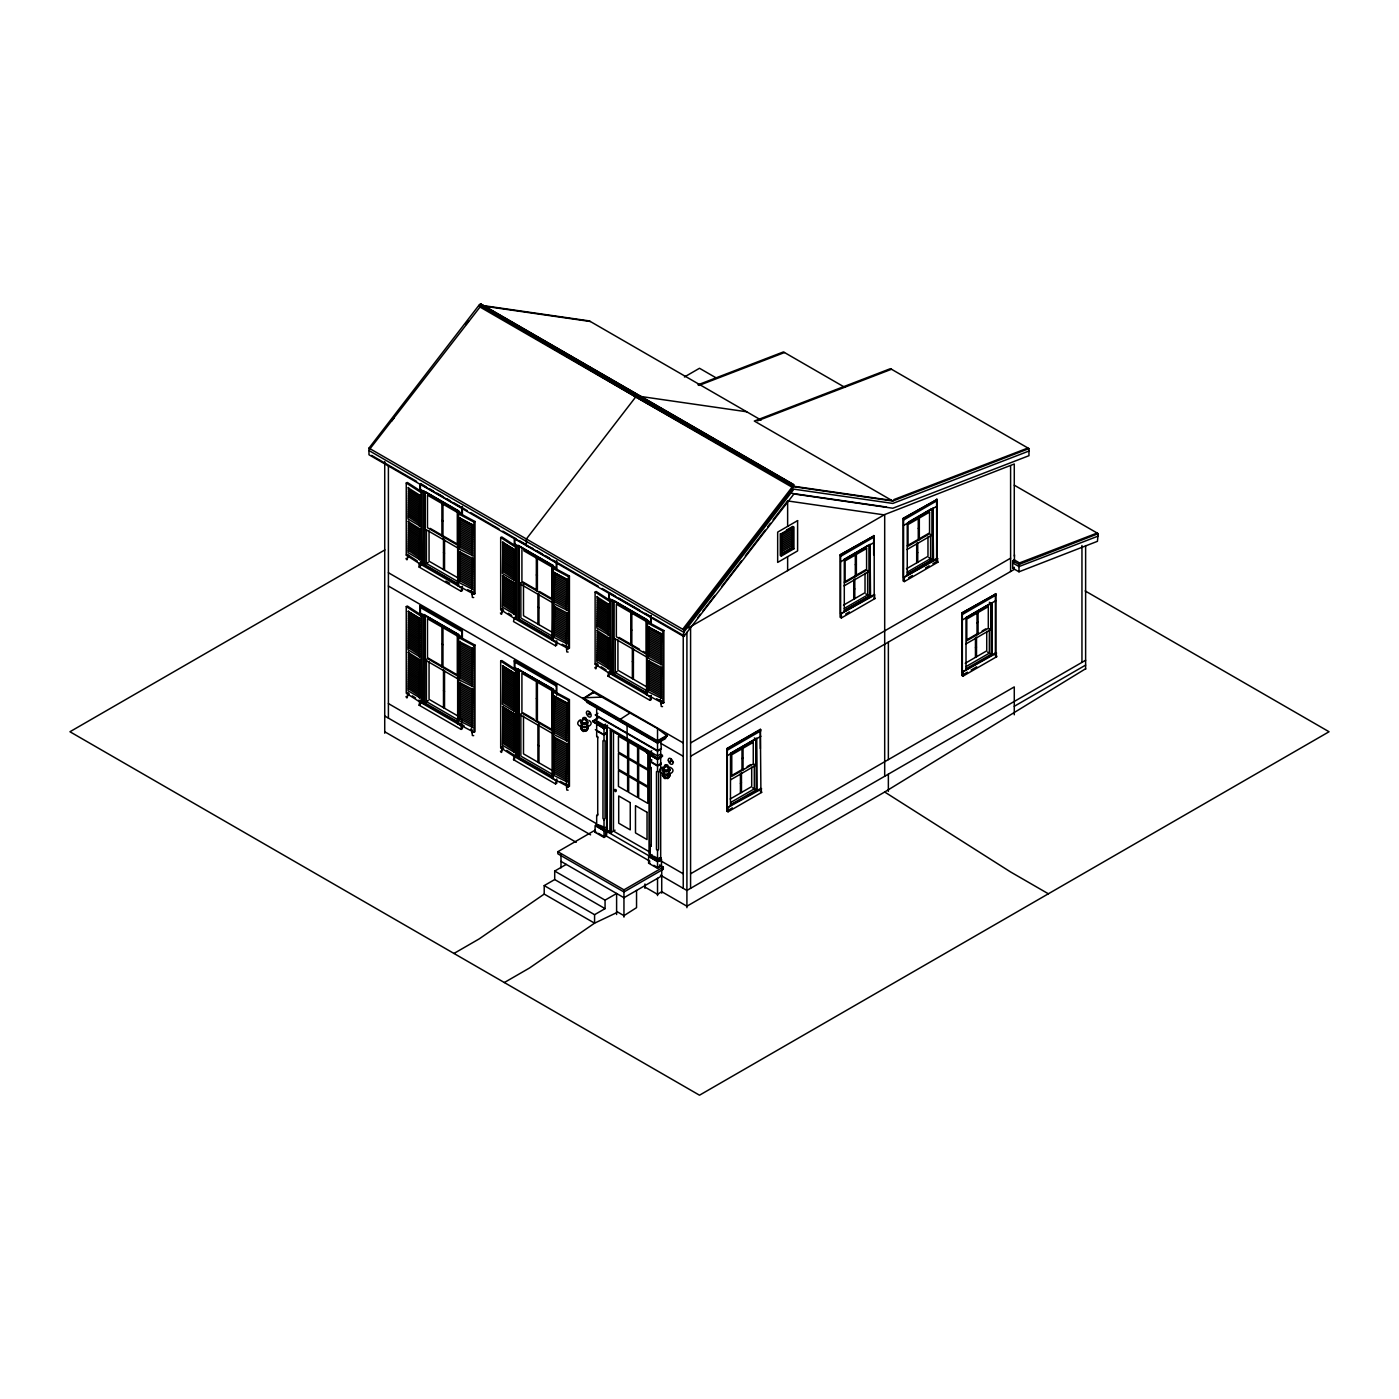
<?xml version="1.0" encoding="UTF-8"?>
<svg xmlns="http://www.w3.org/2000/svg" width="1399" height="1399" viewBox="0 0 1399 1399"><rect width="100%" height="100%" fill="white"/><g stroke="black" fill="none" stroke-linecap="round" stroke-linejoin="round"><path stroke-width="1.5" d="M605.592 726.203L605.854 727.672L604.018 728.722L593.526 721.727L604.018 727.795L607.166 725.976L606.449 726.798M660.678 860.77L660.678 756.177L661.727 755.652M660.678 739.826L661.325 748.797L657.53 751.106L596.586 715.973M1014.275 556.068L1014.275 463.978L883.976 514.849L787.637 500.929L773.087 519.833M470.589 591.147C472.705 588.909 472.302 597.216 472.145 593.876M473.684 597.53L472.372 597.39L472.145 594.785M470.589 729.264C472.705 727.025 472.302 735.332 472.145 732.009M473.684 735.647L472.372 735.507L472.145 732.919M565.021 645.656C567.137 643.435 566.735 651.724 566.578 648.402M568.116 652.056L566.805 651.899L566.578 649.311M565.021 783.772C567.137 781.551 566.735 789.84 566.578 786.518M568.116 790.173L566.805 790.033L566.578 787.427M659.454 700.182C661.57 697.944 661.167 706.25 661.01 702.928M662.549 706.582L661.237 706.425L661.01 703.837M585.971 700.707L657.53 742.292L667.34 736.031L657.53 728.582L593.036 692.085L583.103 698.678L593.036 692.942M462.369 586.268L462.369 590.588L461.128 591.305L419.088 567.05L419.088 563.552L424.072 564.846L458.697 584.834M461.845 587.265L461.058 591.27M457.665 723.598L457.665 636.982L458.662 636.353L474.995 645.079L474.995 731.712L473.981 732.342L457.665 723.598L458.662 722.968L419.875 701.144L419.088 705.166L461.128 729.439L462.369 728.704L462.369 724.42M514.307 617.554L513.52 621.558L555.56 645.831L556.802 645.114L556.802 640.794M461.845 718.911L461.058 729.386M555.49 645.796L556.277 641.774L552.605 639.658L553.13 565.458L553.095 639.378L552.098 640.008L568.414 648.734L569.428 648.104L569.428 576.021L553.095 567.294L552.098 567.907L552.098 640.008M514.307 755.67L513.52 759.674L555.56 783.947L556.802 783.23L556.802 778.946M646.53 694.516L646.53 622.433L647.527 621.803L663.86 630.547L663.86 702.63L662.846 703.26L646.53 694.516L647.527 693.887L608.74 672.062L607.953 676.084L649.993 700.357L651.235 699.64L651.235 695.32M556.277 779.908L555.49 783.912M650.71 696.3L649.923 700.322M793.705 484.596L792.061 485.54L792.061 487.202L479.385 306.678L479.385 305.017L481.029 304.073L793.705 484.596L793.705 486.257M604.018 828.523C604.176 825.165 592.389 823.661 596.673 825.637L596.673 815.634L597.723 814.131M604.018 819.884L605.067 818.363L605.067 740.823L604.018 740.526L602.969 740.823L602.969 818.363L604.018 819.884L604.018 830.499L595.694 825.637M649.206 856.538L657.53 861.347C663.388 861.242 661.272 854.929 657.53 859.493C657.565 855.961 646.041 854.527 650.185 856.538L650.185 846.535L651.235 845.013M657.53 850.784L658.579 849.263L658.579 771.723L657.53 771.426L656.481 771.723L656.481 849.263L657.53 850.784L657.53 861.399M1028.965 448.607L892.824 501.017L754.323 421.047L890.463 368.654L1028.965 448.607L1028.965 455.689L892.824 508.239L793.933 493.969L683.761 636.51L368.986 454.78L368.986 448.117L479.158 304.999L589.329 320.913L761.091 420.085M370.036 448.729L481.029 305.734L481.029 304.073M391.545 421.221L394.203 417.776M465.884 324.673L468.543 321.228M722.828 446.368L635.723 396.931L526.374 538.982L526.374 545.645L532.774 548.443M682.712 629.253L792.883 486.135L891.775 500.405M683.761 636.51L683.761 629.847L793.933 486.73L892.824 501.017M697.716 617.746L700.357 614.301M703.015 610.873L714.906 595.414M721.517 586.828L741.348 561.051M745.317 555.91L765.166 530.134M767.806 526.706L770.447 523.261M554.703 879.551L554.703 871.07L605.067 900.152L605.067 908.633L554.703 879.551L544.211 885.602L544.211 894.083L479.158 938.921L453.976 953.453M630.25 712.825L620.317 719.296L622.642 722.444M792.918 528.857L781.429 535.485M792.918 530.676L781.429 537.303M792.918 532.494L781.429 539.122M792.918 534.313L781.429 540.941M792.918 536.132L781.429 542.76M792.918 537.933L781.429 544.578M792.918 539.752L781.429 546.397M792.918 541.57L781.429 548.216M792.918 543.389L781.429 550.034M792.918 545.208L781.429 551.836M787.497 550.541L792.918 547.026M457.665 513.398L458.662 512.768L474.995 521.495L474.995 593.596L473.981 594.225L457.665 585.481L457.665 513.398L473.981 522.124L474.995 521.495M472.582 555.63L459.572 549.247L460.061 517.735M472.075 555.945L472.582 524.433M472.582 589.241L459.572 582.876L460.061 551.363M472.582 558.044L472.075 589.556M457.665 585.481L458.662 584.852M567.015 610.156L554.004 603.773L554.494 572.261M472.582 686.472L459.572 680.089L460.061 641.319M568.414 648.734L568.414 576.65L569.428 576.021M566.508 610.471L567.015 578.959M473.981 732.342L473.981 645.708L474.995 645.079M472.582 648.017L472.075 686.787M567.015 643.767L554.004 637.384L554.494 605.872M567.015 612.57L566.508 644.082M472.582 727.375L459.572 720.992L460.061 682.205M472.582 688.903L472.075 727.69M661.447 664.665L648.437 658.282L648.926 626.769M552.098 691.491L553.095 690.861L569.428 699.605L569.428 786.221L568.414 786.85L552.098 778.124L552.098 691.491L568.414 700.234L569.428 699.605M567.015 740.998L554.004 734.615L554.494 695.828M662.846 703.26L662.846 631.176L663.86 630.547M660.94 664.98L661.447 633.467M566.508 741.313L567.015 702.525M661.447 698.293L648.437 691.91L648.926 660.398M661.447 667.096L660.94 698.608M567.015 781.884L554.004 775.501L554.494 736.731M567.015 743.429L566.508 782.198M552.098 778.124L553.095 777.494L553.13 689.025L517.98 669.352L517.98 757.786L553.13 777.477L552.535 689.375M644.939 887.071L657.53 894.328L661.727 891.67L686.909 906.202L884.693 792.009L1085.624 668.739M384.882 549.912L69.95 731.747L699.5 1095.207L1329.05 731.747L1085.169 590.938M684.426 376.978L699.5 368.269L716.515 378.097M458.627 510.967L458.103 583.96L424.527 564.584L424.527 491.888L424.597 564.549L428.269 562.415M407.581 557.099L408.893 556.33M419.158 567.085L420.399 566.368L420.399 562.048M552.605 639.658L553.06 565.493L518.434 545.505L518.504 619.372M419.875 606.047L461.845 630.267L461.845 636.93L419.875 612.71L419.875 606.047L462.369 629.97L462.369 638.556M424.597 702.665L424.597 615.438L424.527 702.7L458.173 722.041L458.697 634.516L424.002 614.563L423.547 703.277M552.867 565.598L519.291 546.222L519.291 583.47L520.865 582.561M502.014 611.608L503.325 610.856M519.029 619.058L519.029 546.362L518.959 619.11L552.605 638.451M407.581 695.216L408.893 694.464M419.158 705.201L420.399 704.484M424.527 702.7L428.269 700.549M514.307 660.555L556.277 684.793L556.277 691.456L514.307 667.218L514.307 660.555L556.802 684.496L556.802 695.216M786.588 530.011L792.883 526.374L792.883 548.181L781.866 554.546M780.817 533.946L792.359 527.283L792.359 547.883L780.817 554.546M781.341 534.261L793.933 526.986L793.933 548.793L781.341 556.068L780.292 555.455L780.292 533.649L781.341 534.261L781.341 556.068M458.697 722.951L461.845 725.382M596.446 666.134L597.758 665.382M688.308 627.941L884.168 514.867M608.023 676.119L609.264 675.402M613.462 673.584L613.462 600.888L613.392 673.619L617.134 671.468M502.014 749.742L503.325 748.972M874.2 594.523L874.987 598.545L841.341 617.973L840.099 617.239L840.099 554.843L874.2 535.765L874.2 594.523L844.297 611.8L844.297 559.705M937.155 558.184L937.942 562.188L904.296 581.617L903.054 580.9L903.054 518.504L937.155 499.426L937.155 558.184L907.251 575.444L907.251 523.348M840.099 554.843L874.2 535.765M903.054 518.504L937.155 499.426M840.624 556.365L874.2 536.971M903.579 520.026L937.155 500.632M844.366 559.74L868.132 545.33M908.598 521.967L931.087 508.991M843.842 559.425L869.216 544.998L869.216 571.352L844.034 585.901M840.624 561.821L874.2 542.427M903.579 525.464L937.155 506.088M513.59 759.727L514.832 758.992M519.029 757.191L519.029 669.946L518.959 757.226L552.605 776.567M595.362 715.099L597.898 713.298M855.314 564.689L856.363 564.094M918.269 528.35L919.318 527.738M581.652 723.948L582.683 723.615M593.001 720.817L597.985 717.949L593.001 721.727L593.001 720.817L604.018 727.183L607.428 725.207L607.428 726.116L604.018 728.092L593.001 721.727M844.262 582.124L865.841 569.673M907.217 545.785L928.796 533.316M906.989 549.545L932.171 535.013L932.171 508.659L907.321 523.383M605.592 724.157L604.018 725.067L604.018 740.526M604.018 733.88L606.239 733.356L604.018 735.087L596.586 730.855M606.641 726.658L606.641 830.184L610.314 832.3L610.314 729.928L647.894 751.018M853.74 589.539L854.789 588.927M916.695 553.182L917.744 552.588M606.239 733.356L604.018 734.632L595.362 729.631M611.293 730.558L611.363 833.209L607.166 830.779M843.51 605.137L865.019 592.704L865.019 573.223M906.465 568.781L927.974 556.365L927.974 536.866M844.262 608.478L867.642 594.977L867.642 570.652M907.217 572.139L930.597 558.638L930.597 534.313M553.13 777.477L552.605 689.34M932.434 559.705L907.251 574.237L932.503 559.74L932.503 508.851M840.624 555.158L840.624 613.916L844.297 611.8M903.579 518.802L903.579 577.56L907.251 575.444M840.624 613.916L874.917 594.942M903.579 577.56L937.872 558.603M845.696 614.021L849.42 611.87M908.651 577.665L912.375 575.514M925.439 567.977L929.163 565.826M932.906 563.675L936.631 561.506L937.872 562.241M667.463 735.052L657.53 740.788L583.103 697.821L602.969 697.069M665.837 737.378L657.53 742.589L589.591 703.365M665.662 738.497L657.53 743.184L586.706 702.298L586.706 701.091M651.759 750.808L650.185 751.718L650.185 767.177L651.235 768.698M595.362 714.767L657.53 750.651L661.325 748.465M648.874 760.881L651.252 759.727M596.673 715.973L596.673 720.835L657.53 755.967L660.678 754.131L662.514 756.107L657.53 758.992L646.513 752.627L646.513 751.718L657.53 758.083L662.514 755.198M650.185 760.531L651.759 759.622M651.759 760.829L650.185 761.738L657.53 765.987L661.01 764.151L660.678 762.962L660.678 764.169M647.824 753.099L647.824 768.995L638.644 763.697L638.644 747.8L657.53 758.678L662.287 756.264L657.53 759.622L647.02 753.187L648.087 752.627M1014.537 554.896L1014.275 561.768M690.581 742.939L1010.603 558.184M661.325 763.329L657.53 765.533L648.874 760.531M1014.292 485.191L1098.215 533.649L1097.428 541.326L1018.997 571.806L1012.701 568.186L1012.701 560.807L1014.537 559.757M1012.701 568.186L1014.275 567.277L1014.275 569.393L690.581 756.282M1012.701 560.807L1018.997 564.444L1098.215 533.649M760.881 788.389L761.668 792.394L728.022 811.822L726.781 811.105L726.781 748.71L760.356 729.316L760.881 788.389L730.453 805.334L730.523 753.274L756.754 738.13L757.209 790.505M995.913 652.686L996.7 656.708L963.054 676.119L961.812 675.402L961.812 613.007L995.913 593.928L995.913 652.686L966.01 669.946L966.01 617.851M726.781 748.71L760.881 729.613M961.812 613.007L995.913 593.928M727.305 750.214L760.881 730.838M962.337 614.528L995.913 595.135M659.524 864.949L663.301 867.135L663.301 869.251L623.954 891.967L557.851 853.81L557.851 851.694L595.327 830.044M730.715 753.396L755.897 738.864L755.897 765.201L730.715 779.75M965.747 617.693L990.929 603.161L990.929 629.515L965.747 644.047M727.305 755.67L760.881 736.276M962.337 619.967L995.913 600.591M604.018 830.446C609.195 830.656 607.114 824.448 604.018 828.593L596.534 824.273M604.018 830.779L607.428 828.82L606.379 836.095L604.018 837.459L595.1 832.3L595.1 825.637L604.018 830.779L604.018 837.459M606.641 830.184L611.363 832.3M610.314 832.3L610.838 729.613L610.768 832.038M649.905 856.38L605.592 830.779L605.592 835.64L604.018 836.55L598.51 833.367M611.293 832.335L615.035 830.184M741.995 758.538L743.044 757.943M977.027 622.852L978.076 622.24M554.703 871.07L566.245 864.407M732.744 774.941L743.534 768.716M747.136 766.635L750.721 764.553M967.776 639.256L978.566 633.013M982.168 630.949L985.753 628.868M740.421 783.388L741.47 782.775M975.453 647.685L976.502 647.09M730.191 798.986L751.7 786.57L751.7 767.072M965.223 663.283L986.732 650.867L986.732 631.386M730.943 802.327L754.323 788.844L754.323 764.519M965.975 666.641L989.355 653.141L989.355 628.816M731.047 804.477L756.229 789.928L756.229 739.039M991.261 603.354L991.261 654.242L966.079 668.774M727.305 749.007L727.305 807.765L730.977 805.649M962.337 613.304L962.337 672.08L966.01 669.946M727.305 807.765L761.668 788.914M962.337 672.08L996.63 653.106M649.136 854.107L649.661 754.218M649.661 854.404L649.136 752.33L610.314 729.928M652.021 857.587L657.53 860.77L661.465 859.406L661.465 866.068L657.53 868.342L648.611 863.2L648.611 856.538L652.021 854.562M726.781 811.105L732.377 807.87M961.812 675.402L967.409 672.167M971.133 670.016L976.729 666.781M660.748 857.639L657.53 859.406L650.045 855.174M648.611 856.538L657.53 861.679L661.465 859.406M660.678 865.614L657.53 867.432L653.858 865.316M605.067 900.152L616.609 893.489L616.609 914.526M557.851 851.694L623.954 889.851L663.301 867.135M544.211 885.602L594.575 914.684L605.067 908.633M661.727 875.914L623.954 897.721L560.999 861.382M690.581 873.798L1014.275 686.909L1014.275 714.784M504.339 982.535L529.522 968.003L594.575 923.165L616.609 912.69M1085.624 660.258L686.909 890.463L660.468 875.197M1014.275 706.303L1085.624 665.102M472.145 594.33L473.474 593.596M566.578 648.856L567.907 648.122M472.145 732.464L473.474 731.712M661.01 703.382L662.339 702.63M566.578 786.972L567.907 786.238M406.252 483.022L407.354 482.445L422.183 492.028L422.183 564.112L421.082 564.689L406.252 555.106L406.252 483.022L421.082 492.588L421.082 564.689M419.91 526.024L407.983 518.959L408.525 487.482M421.082 492.588L422.183 492.028M419.91 494.826L419.35 526.304M419.91 559.652L407.983 552.588L408.525 521.11M419.91 528.455L419.35 559.932M406.252 555.106L407.354 554.529M500.685 537.531L501.786 536.971L516.616 546.537L516.616 618.638L515.514 619.197L500.685 609.632L500.685 537.531L515.514 547.114L515.514 619.197M514.342 580.55L502.416 573.485L502.958 542.008M515.514 547.114L516.616 546.537M502.416 542.287L514.342 549.352M406.252 606.589L407.354 606.029L422.183 615.612L422.183 702.228L421.082 702.805L406.252 693.222L406.252 606.589L421.082 616.172L421.082 702.805M419.91 656.883L407.983 649.818L408.525 611.066M421.082 616.172L422.183 615.612M407.983 611.346L419.91 618.41M514.342 614.161L502.416 607.114L502.958 575.619M502.416 575.916L514.342 582.963M419.91 697.769L407.983 690.704L408.525 651.951M500.685 609.632L501.786 609.055M419.91 659.296L419.35 698.049M595.117 592.057L596.219 591.48L611.048 601.063L611.048 673.146L609.947 673.723L595.117 664.14L595.117 592.057L609.947 601.64L609.947 673.723M608.775 635.059L596.848 628.011L597.39 596.516M609.947 601.64L611.048 601.063M608.775 603.861L608.215 635.356M500.685 661.115L501.786 660.538L516.616 670.121L516.616 756.754L515.514 757.331L500.685 747.748L500.685 661.115L515.514 670.698L515.514 757.331M514.342 711.392L502.416 704.344L502.958 665.592M515.514 670.698L516.616 670.121M502.416 665.872L514.342 672.936M608.775 668.687L596.848 661.622L597.39 630.145M608.775 637.489L608.215 668.967M781.429 553.654L787.515 550.524M514.342 752.295L502.416 745.23L502.958 706.478M595.117 664.14L596.219 663.581M502.416 706.757L514.342 713.822M500.685 747.748L501.786 747.171M697.944 384.83L783.44 351.918L844.769 387.313M698.993 385.425L784.489 352.531M757.436 420.854L891.513 369.249M893.839 499.6L1027.915 448.012M1028.965 451.038L892.824 503.43L793.933 489.16L683.761 632.278L368.986 450.548M1019.521 562.923L1097.166 533.036M1098.215 536.079L1018.997 566.56L1012.701 562.923M596.673 815.634L597.723 815.337L597.723 736.591L596.673 736.276L596.673 722.758M650.185 846.535L651.235 846.238L651.235 767.474L650.185 767.177M407.581 557.554C407.634 554.371 407.721 562.993 406.007 558.463M502.014 612.062C502.066 608.88 502.224 617.589 500.44 612.972M596.446 666.589C596.499 663.423 596.586 672.045 594.872 667.498M407.581 695.67C407.634 692.488 407.721 701.109 406.007 696.58M502.014 750.196C502.066 746.996 502.224 755.705 500.44 751.106M595.1 832.3L596.673 832.3M648.611 863.2L650.185 863.2M579.396 720.345L582.666 720.8A2.361 1.364 0 0 0 582.474 722.461L582.876 722.723A2.361 1.364 0 0 0 585.464 722.933A2.361 1.364 0 0 0 586.776 721.622M661.237 767.596L664.508 768.051M483.18 306.031L590.378 321.508M639.518 396.302L746.716 411.778M791.939 493.375L886.529 507.033M460.009 518.12L472.53 524.817M459.572 518.05L472.075 524.747M552.098 567.907L568.414 576.65M460.009 519.938L472.53 526.636M460.009 521.757L472.53 528.437M554.441 572.628L566.962 579.326M554.004 572.576L566.508 579.273M646.53 622.433L662.846 631.176M460.009 523.558L472.53 530.256M554.441 574.447L566.962 581.145M460.009 525.377L472.53 532.075M554.441 576.266L566.962 582.963M648.874 627.154L661.395 633.852M648.437 627.084L660.94 633.782M460.009 527.196L472.53 533.893M554.441 578.084L566.962 584.782M648.874 628.973L661.395 635.671M460.009 529.014L472.53 535.712M554.441 579.903L566.962 586.601M648.874 630.792L661.395 637.489M460.009 530.833L472.53 537.531M554.441 581.722L566.962 588.419M648.874 632.61L661.395 639.308M460.009 532.652L472.53 539.349M554.441 583.54L566.962 590.238M648.874 634.429L661.395 641.127M460.009 534.47L472.53 541.168M554.441 585.359L566.962 592.057M648.874 636.248L661.395 642.945M460.009 536.289L472.53 542.987M554.441 587.178L566.962 593.876M648.874 638.066L661.395 644.747M460.009 538.108L472.53 544.806M554.441 588.996L566.962 595.694M648.874 639.868L661.395 646.565M460.009 539.927L472.53 546.624M554.441 590.815L566.962 597.513M648.874 641.686L661.395 648.384M460.009 541.745L472.53 548.443M554.441 592.634L566.962 599.314M648.874 643.505L661.395 650.203M460.009 543.564L472.53 550.262M554.441 594.435L566.962 601.133M648.874 645.324L661.395 652.021M460.009 545.383L472.53 552.063M554.441 596.254L566.962 602.952M648.874 647.142L661.395 653.84M460.009 547.184L472.53 553.882M554.441 598.072L566.962 604.77M648.874 648.961L661.395 655.659M554.441 599.891L566.962 606.589M648.874 650.78L661.395 657.478M554.441 601.71L566.962 608.408M648.874 652.599L661.395 659.296M459.572 551.678L472.53 558.463M460.009 553.584L472.53 560.282M648.874 654.417L661.395 661.115M648.874 656.236L661.395 662.934M460.009 555.403L472.53 562.101M554.004 606.187L566.962 612.972M460.009 557.222L472.53 563.919M554.441 608.093L566.962 614.791M460.009 559.04L472.53 565.738M554.441 609.912L566.962 616.609M648.437 660.713L661.395 667.498M460.009 560.859L472.53 567.539M554.441 611.73L566.962 618.428M648.874 662.619L661.395 669.317M460.009 562.66L472.53 569.358M554.441 613.549L566.962 620.247M648.874 664.438L661.395 671.135M460.009 564.479L472.53 571.177M554.441 615.368L566.962 622.065M648.874 666.256L661.395 672.954M460.009 566.298L472.53 572.995M554.441 617.186L566.962 623.884M648.874 668.075L661.395 674.773M460.009 568.116L472.53 574.814M554.441 619.005L566.962 625.703M648.874 669.894L661.395 676.591M460.009 569.935L472.53 576.633M554.441 620.824L566.962 627.521M648.874 671.712L661.395 678.41M460.009 571.754L472.53 578.452M554.441 622.642L566.962 629.34M648.874 673.531L661.395 680.229M460.009 573.573L472.53 580.27M554.441 624.461L566.962 631.159M648.874 675.35L661.395 682.047M460.009 575.391L472.53 582.089M554.441 626.28L566.962 632.978M648.874 677.168L661.395 683.849M460.009 577.21L472.53 583.908M554.441 628.099L566.962 634.796M648.874 678.97L661.395 685.667M460.009 579.029L472.53 585.726M554.441 629.917L566.962 636.615M648.874 680.788L661.395 687.486M460.009 580.847L472.53 587.545M554.441 631.718L566.962 638.416M648.874 682.607L661.395 689.305M554.441 633.537L566.962 640.235M648.874 684.426L661.395 691.123M554.441 635.356L566.962 642.054M648.874 686.244L661.395 692.942M467.738 589.713L474.995 593.596M648.874 688.063L661.395 694.761M648.874 689.882L661.395 696.58M562.171 644.222L569.428 648.104M656.603 698.748L663.86 702.63M457.665 636.982L473.981 645.708M459.572 641.634L472.53 648.384M460.009 643.505L472.53 650.203M460.009 645.324L472.53 652.021M554.441 696.212L566.962 702.91M554.004 696.142L566.508 702.84M460.009 647.142L472.53 653.84M554.441 698.031L566.962 704.729M460.009 648.961L472.53 655.659M554.441 699.85L566.962 706.547M460.009 650.78L472.53 657.478M554.441 701.668L566.962 708.366M460.009 652.599L472.53 659.296M554.441 703.487L566.962 710.185M460.009 654.417L472.53 661.115M554.441 705.306L566.962 712.004M460.009 656.236L472.53 662.934M554.441 707.125L566.962 713.822M460.009 658.055L472.53 664.752M554.441 708.943L566.962 715.641M460.009 659.873L472.53 666.571M554.441 710.762L566.962 717.442M460.009 661.692L472.53 668.39M554.441 712.563L566.962 719.261M460.009 663.511L472.53 670.191M554.441 714.382L566.962 721.08M460.009 665.312L472.53 672.01M554.441 716.201L566.962 722.898M460.009 667.131L472.53 673.828M554.441 718.019L566.962 724.717M460.009 668.949L472.53 675.647M554.441 719.838L566.962 726.536M460.009 670.768L472.53 677.466M554.441 721.657L566.962 728.354M460.009 672.587L472.53 679.284M554.441 723.475L566.962 730.173M460.009 674.405L472.53 681.103M554.441 725.294L566.962 731.992M460.009 676.224L472.53 682.922M554.441 727.113L566.962 733.81M460.009 678.043L472.53 684.741M554.441 728.931L566.962 735.629M554.441 730.75L566.962 737.448M554.441 732.569L566.962 739.267M459.572 682.52L472.53 689.305M460.009 684.426L472.53 691.123M460.009 686.244L472.53 692.942M554.004 737.046L566.962 743.831M460.009 688.063L472.53 694.761M554.441 738.952L566.962 745.65M460.009 689.882L472.53 696.58M554.441 740.771L566.962 747.468M460.009 691.701L472.53 698.398M554.441 742.589L566.962 749.287M460.009 693.519L472.53 700.217M554.441 744.408L566.962 751.106M460.009 695.338L472.53 702.036M554.441 746.227L566.962 752.924M460.009 697.157L472.53 703.854M554.441 748.045L566.962 754.743M460.009 698.975L472.53 705.673M554.441 749.864L566.962 756.544M460.009 700.794L472.53 707.492M554.441 751.665L566.962 758.363M460.009 702.613L472.53 709.293M554.441 753.484L566.962 760.182M460.009 704.414L472.53 711.112M554.441 755.303L566.962 762M460.009 706.233L472.53 712.93M554.441 757.121L566.962 763.819M460.009 708.051L472.53 714.749M554.441 758.94L566.962 765.638M460.009 709.87L472.53 716.568M554.441 760.759L566.962 767.456M460.009 711.689L472.53 718.387M554.441 762.577L566.962 769.275M460.009 713.507L472.53 720.205M554.441 764.396L566.962 771.094M460.009 715.326L472.53 722.024M554.441 766.215L566.962 772.913M460.009 717.145L472.53 723.843M554.441 768.034L566.962 774.731M460.009 718.964L472.53 725.661M554.441 769.852L566.962 776.55M554.441 771.671L566.962 778.369M554.441 773.49L566.962 780.17M460.481 723.948L464.118 725.889M560.352 781.376L569.428 786.221M726.606 448.519L739.861 456.039M743.656 458.19L747.433 460.341M753.117 463.559L756.911 465.71M760.689 467.861L772.056 474.313M567.312 355.696L571.089 357.882M1014.275 559.897L1020.571 563.535M928.761 557.571L932.503 559.74M480.207 303.793L792.883 484.316M479.385 305.017L792.061 485.54M989.355 602.252L990.929 603.161M870.003 544.246L870.528 596.656M869.478 545.155L869.548 596.079L844.297 610.576L869.478 596.044L865.806 593.928M989.355 628.606L990.929 629.515M966.079 617.886L992.241 602.707L992.241 654.802M867.642 570.442L869.216 571.352M996.63 656.743L995.389 656.026L995.389 593.613M987.519 652.074L991.261 654.242M792.883 548.181L793.933 548.793M873.676 597.863L874.917 598.58M368.986 448.117L683.761 629.847M371.644 455.409L416.622 481.378M420.365 483.529L425.978 486.782M429.738 488.951L433.48 491.101M437.222 493.27L442.853 496.523M446.596 498.674L450.338 500.842M454.08 503.01L467.196 510.583M470.956 512.751L499.058 528.962M502.801 531.13L515.916 538.702M519.659 540.871L525.29 544.106M536.534 550.611L542.147 553.847M545.89 556.015L549.65 558.184M553.392 560.334L598.352 586.303M602.112 588.472L615.228 596.044M618.97 598.195L639.588 610.104M645.201 613.339L648.944 615.508M652.703 617.676L684.548 636.055M461.845 507.907L419.875 483.669L419.875 489.125L461.845 513.346L461.845 506.683M556.277 562.415L514.307 538.195L514.307 543.651L556.277 567.872L556.277 561.209M650.71 616.942L608.74 592.704L608.74 598.16L650.71 622.398L650.71 615.735M425.821 492.028L458.697 510.932M614.686 601.063L647.562 619.967L646.968 693.012L613.392 673.619M458.435 511.09L424.859 491.696L424.859 528.962L458.435 548.338M647.3 620.124L613.724 600.731L613.724 637.996L647.3 657.373M523.716 550.734L551.818 566.962L551.818 599.524L521.914 582.264L521.914 549.702M441.909 520.48L442.958 521.075M536.342 574.989L537.391 575.601M630.774 629.515L631.823 630.127M430.158 528.385L458.138 544.543M522.736 581.827L535.782 589.364M539.524 591.515L552.57 599.052M619.023 637.419L639.553 649.276M643.278 651.427L647.003 653.578M519.291 583.47L552.867 602.864M1048.376 893.786L1010.603 871.979L884.693 792.009M443.483 552.588L444.532 553.182M537.916 607.096L538.965 607.708M632.348 661.622L633.397 662.217M754.323 737.955L755.897 738.864M458.959 578.469L429.056 561.209L429.056 530.816M553.392 632.995L523.488 615.735L523.488 583.173M647.824 687.521L617.921 670.243L617.921 639.868M458.138 581.792L426.433 563.482L426.433 530.361M552.57 636.318L520.865 618.008L520.865 582.823M647.003 690.826L615.298 672.517L615.298 639.413M553.13 639.36L518.434 619.407L518.504 545.453M419.158 563.447L461.128 587.685M513.59 617.973L555.56 642.193M608.023 672.482L649.993 696.719M445.949 581.11L449.604 583.226M754.323 764.309L755.897 765.201M388.397 572.716L683.237 742.939M667.34 735.839L657.53 741.645L388.397 586.041M760.356 791.712L761.598 792.429M752.487 787.777L756.229 789.928M660.555 743.184L683.237 756.282M419.875 607.253L461.845 631.491M514.307 661.779L556.277 686M458.435 634.656L424.859 615.28L424.859 659.803L458.435 679.197M552.867 689.182L519.291 669.806L519.291 714.329L552.867 733.706M662.514 756.107L660.678 755.04L660.678 749.287M673.444 762.455L670.418 760.444L670.296 761.79M660.94 757.663L657.53 759.325L650.185 755.075M596.673 721.727L602.182 724.909M650.185 752.627L653.858 754.743M596.673 724.192L604.018 728.424M667.253 770.149L669.054 771.199M441.909 644.047L442.958 644.659M536.342 698.573L537.391 699.185M428.304 658.16L456.284 674.301M522.736 712.668L533.928 719.138M537.653 721.289L550.716 728.827M443.483 690.704L444.532 691.298M537.916 745.212L538.965 745.824M458.959 716.603L429.056 699.325L429.056 661.605M553.392 771.111L523.488 753.851L523.488 716.113M458.138 719.908L426.433 701.598L426.433 659.191M552.57 774.434L520.865 756.125L520.865 713.717M419.158 701.564L461.128 725.801M513.59 756.09L555.56 780.31M649.346 851.799L613.462 831.093L613.462 731.485M607.428 828.82L604.018 829.869L600.346 827.753M388.397 703.575L596.254 823.574M661.692 861.364L683.237 873.798M605.592 835.64L649.905 861.224M661.727 868.342L663.301 869.251M384.725 715.991L590.588 834.853M384.725 731.747L576.248 842.32M616.767 911.501L623.954 915.663L636.545 907.654L636.545 890.463M544.211 894.083L594.575 923.165L594.575 914.684M710.447 438.342L714.189 440.51M719.803 443.78L723.563 445.949M736.678 453.556L740.421 455.724M515.811 326.509L635.723 396.931M596.848 596.813L608.705 604.246M597.321 598.72L608.705 606.064M597.321 600.538L608.705 607.883M597.321 602.357L608.705 609.702M502.888 542.375L514.272 549.72M597.321 604.176L608.705 611.52M502.888 544.194L514.272 551.538M597.321 605.994L608.705 613.339M502.888 546.012L514.272 553.357M597.321 607.796L608.705 615.14M502.888 547.831L514.272 555.176M597.321 609.614L608.705 616.959M407.983 487.761L419.84 495.211M502.888 549.65L514.272 556.994M597.321 611.433L608.705 618.778M408.456 489.685L419.84 497.03M502.888 551.468L514.272 558.813M408.456 491.486L419.84 498.831M597.321 613.252L608.705 620.596M502.888 553.287L514.272 560.632M597.321 615.07L608.705 622.415M408.456 493.305L419.84 500.65M502.888 555.106L514.272 562.45M597.321 616.889L608.705 624.234M408.456 495.124L419.84 502.468M502.888 556.924L514.272 564.269M597.321 618.708L608.705 626.053M408.456 496.942L419.84 504.287M502.888 558.743L514.272 566.088M408.456 498.761L419.84 506.106M597.321 620.526L608.705 627.871M502.888 560.562L514.272 567.907M408.456 500.58L419.84 507.924M597.321 622.345L608.705 629.69M502.888 562.363L514.272 569.708M597.321 624.164L608.705 631.509M408.456 502.398L419.84 509.743M502.888 564.182L514.272 571.526M597.321 625.983L608.705 633.327M408.456 504.217L419.84 511.562M502.888 566L514.272 573.345M408.456 506.036L419.84 513.381M502.888 567.819L514.272 575.164M408.456 507.854L419.84 515.199M502.888 569.638L514.272 576.983M596.848 630.424L608.705 637.892M408.456 509.673L419.84 517.018M502.888 571.457L514.272 578.801M597.321 632.365L608.705 639.71M408.456 511.492L419.84 518.837M597.321 634.184L608.705 641.529M408.456 513.311L419.84 520.655M597.321 636.003L608.705 643.348M408.456 515.112L419.84 522.457M502.888 576.038L514.272 583.366M597.321 637.822L608.705 645.166M502.888 577.839L514.272 585.184M408.456 516.931L419.84 524.275M597.321 639.64L608.705 646.985M502.888 579.658L514.272 587.003M597.321 641.459L608.705 648.804M502.888 581.477L514.272 588.822M597.321 643.278L608.705 650.622M407.983 521.39L419.84 528.857M502.888 583.296L514.272 590.64M597.321 645.096L608.705 652.441M408.456 523.331L419.84 530.676M502.888 585.114L514.272 592.459M408.456 525.15L419.84 532.494M597.321 646.898L608.705 654.242M502.888 586.933L514.272 594.278M408.456 526.968L419.84 534.313M597.321 648.716L608.705 656.061M502.888 588.752L514.272 596.096M597.321 650.535L608.705 657.88M408.456 528.787L419.84 536.132M502.888 590.57L514.272 597.915M597.321 652.354L608.705 659.698M408.456 530.588L419.84 537.933M502.888 592.389L514.272 599.734M408.456 532.407L419.84 539.752M597.321 654.172L608.705 661.517M502.888 594.208L514.272 601.553M408.456 534.226L419.84 541.57M597.321 655.991L608.705 663.336M502.888 596.026L514.272 603.371M597.321 657.81L608.705 665.155M408.456 536.044L419.84 543.389M502.888 597.845L514.272 605.19M597.321 659.629L608.705 666.973M408.456 537.863L419.84 545.208M502.888 599.664L514.272 607.009M408.456 539.682L419.84 547.026M502.888 601.465L514.272 608.81M408.456 541.5L419.84 548.845M502.888 603.284L514.272 610.629M601.168 666.763L606.117 669.964M408.456 543.319L419.84 550.664M502.888 605.102L514.272 612.447M408.456 545.138L419.84 552.483M408.456 546.957L419.84 554.301M408.456 548.775L419.84 556.12M508.379 613.304L511.684 615.438M408.456 550.594L419.84 557.939M408.998 555.595L417.252 560.929M502.888 665.959L514.272 673.304M502.888 667.778L514.272 675.122M502.888 669.596L514.272 676.941M502.888 671.415L514.272 678.76M410.082 612.482L419.84 618.778M502.888 673.234L514.272 680.579M408.456 613.252L419.84 620.596M502.888 675.052L514.272 682.397M408.456 615.07L419.84 622.415M502.888 676.871L514.272 684.216M408.456 616.889L419.84 624.234M502.888 678.69L514.272 686.035M408.456 618.708L419.84 626.053M502.888 680.491L514.272 687.836M408.456 620.526L419.84 627.871M502.888 682.31L514.272 689.655M408.456 622.345L419.84 629.69M502.888 684.128L514.272 691.473M408.456 624.164L419.84 631.509M502.888 685.947L514.272 693.292M408.456 625.983L419.84 633.327M502.888 687.766L514.272 695.111M408.456 627.801L419.84 635.146M502.888 689.585L514.272 696.929M408.456 629.62L419.84 636.965M502.888 691.403L514.272 698.748M408.456 631.439L419.84 638.783M502.888 693.222L514.272 700.567M408.456 633.257L419.84 640.585M502.888 695.041L514.272 702.385M408.456 635.059L419.84 642.403M502.888 696.859L514.272 704.204M408.456 636.877L419.84 644.222M502.888 698.678L514.272 706.023M408.456 638.696L419.84 646.041M502.888 700.497L514.272 707.842M408.456 640.515L419.84 647.859M502.888 702.315L514.272 709.66M408.456 642.333L419.84 649.678M408.456 644.152L419.84 651.497M502.888 706.88L514.272 714.224M408.456 645.971L419.84 653.316M408.456 647.789L419.84 655.134M502.888 708.698L514.272 716.043M502.888 710.517L514.272 717.862M502.888 712.336L514.272 719.681M407.983 652.249L419.84 659.698M502.888 714.155L514.272 721.499M408.456 654.172L419.84 661.517M502.888 715.973L514.272 723.318M408.456 655.991L419.84 663.336M502.888 717.792L514.272 725.137M408.456 657.81L419.84 665.155M502.888 719.593L514.272 726.938M408.456 659.629L419.84 666.973M502.888 721.412L514.272 728.757M408.456 661.447L419.84 668.792M502.888 723.231L514.272 730.575M408.456 663.266L419.84 670.611M502.888 725.049L514.272 732.394M408.456 665.085L419.84 672.429M502.888 726.868L514.272 734.213M408.456 666.903L419.84 674.248M502.888 728.687L514.272 736.031M408.456 668.722L419.84 676.067M502.888 730.505L514.272 737.85M408.456 670.541L419.84 677.885M502.888 732.324L514.272 739.669M408.456 672.359L419.84 679.687M502.888 734.143L514.272 741.487M408.456 674.161L419.84 681.505M502.888 735.961L514.272 743.306M408.456 675.979L419.84 683.324M502.888 737.78L514.272 745.125M408.456 677.798L419.84 685.143M502.888 739.599L514.272 746.944M408.456 679.617L419.84 686.961M502.888 741.418L514.272 748.762M408.456 681.435L419.84 688.78M502.888 743.219L514.272 750.563M408.456 683.254L419.84 690.599M408.456 685.073L419.84 692.418M408.456 686.892L419.84 694.236M506.735 750.371L516.616 756.754M408.456 688.71L419.84 696.055M412.303 695.845L415.59 697.979M418.896 700.112L422.183 702.228M667.865 767.946L668.232 768.208A2.361 1.364 0 0 1 667.83 769.975A2.361 1.364 0 0 1 664.717 769.975L664.315 769.712A2.361 1.364 0 0 1 663.913 769.03M588.874 720.38L590.011 721.132A6.715 3.865 0 0 1 588.839 726.203A6.715 3.865 0 0 1 579.99 726.186L578.836 725.416A6.715 3.865 0 0 1 580.707 720.048M670.418 761.93L671.1 759.132M596.673 736.276L597.723 737.798M963.054 672.482L963.124 676.084M904.296 577.979L904.366 581.582M841.341 614.336L841.411 617.921M728.022 808.185L728.092 811.787M589.381 713.962C586.181 712.091 591.34 718.072 589.259 711.881M598.02 664.77L596.673 663.353L596.446 665.679M503.588 610.244L502.416 608.775L502.014 611.153M503.588 748.378L502.416 746.909L502.014 749.287M409.155 555.735L407.686 554.424L407.581 556.645M409.155 693.852L407.808 692.435L407.581 694.761M663.965 777.179L663.948 772.773M581.879 729.806L581.879 725.382M1085.624 545.593L1085.624 669.352M1081.952 545.505L1081.952 662.374M1018.997 564.444L1018.997 571.806M1010.603 466.112L1010.603 571.509M978.076 612.552L978.076 634.202M977.027 613.164L977.027 634.814M976.502 637.105L976.502 656.778M975.453 637.717L975.453 657.373M936.631 499.111L936.631 561.506M933.483 560.299L932.958 507.907L933.028 560.037M919.318 518.05L919.318 539.699M918.269 518.662L918.269 540.311M917.744 542.602L917.744 562.276M916.695 543.214L916.695 562.87M888.365 642.089L888.365 759.605M888.365 774.154L888.365 791.379M884.693 514.57L884.693 776.27M873.676 535.467L873.676 554.826M856.363 554.389L856.363 576.056M855.314 555.001L855.314 576.65M854.789 578.959L854.789 598.615M853.74 579.553L853.74 599.227M787.637 500.929L787.637 526.374M787.637 556.662L787.637 570.67M760.356 729.316L760.356 748.675M743.044 748.255L743.044 769.905M741.995 748.85L741.995 770.517M741.47 772.808L741.47 792.464M740.421 773.42L740.421 793.076M690.581 626.63L690.581 888.33M686.909 632.383L686.909 907.689M683.237 633.904L683.237 888.33M668.827 771.339L668.827 771.653A3.777 2.186 0 0 0 669.649 770.971M668.827 773.192L668.827 776.83A3.445 1.994 60 0 1 666.484 778.299M668.6 773.315L668.6 776.97A3.777 2.186 0 0 1 663.353 776.462A3.777 2.186 0 0 1 663.773 773.437M663.721 772.633L663.721 777.057A3.445 1.994 -60 0 0 665.767 778.421M661.727 870.23L661.727 893.157M660.678 857.587L660.678 858.951M657.53 728.582L657.53 749.899M657.53 750.651L657.53 755.967M657.53 758.083L657.53 771.426M657.53 861.679L657.53 868.342M657.53 878.345L657.53 895.57M651.235 615.42L651.235 624.059M644.939 883.993L644.939 888.295M633.397 648.576L633.397 679.18M632.348 647.964L632.348 678.585M631.823 613.164L631.823 645.726M630.774 612.552L630.774 645.114M627.102 724.087L627.102 738.41M623.954 889.851L623.954 917.114M612.867 673.933L612.937 599.979L612.412 674.196M609.264 593.351L609.264 599.839M607.166 727.375L607.166 827.701M605.592 732.971L605.592 734.178M596.673 706.512L596.673 714.767M593.036 692.085L593.159 693.204M586.985 725.049L586.985 729.578A3.445 1.994 60 0 1 584.17 730.733M586.758 727.06L586.758 729.718M585.656 700.672L583.366 698.678M582.106 725.521L582.124 729.928A3.445 1.994 -60 0 0 584.642 731.065M568.414 700.234L568.414 786.85M560.999 853.81L560.999 867.835M556.802 560.912L556.802 569.55M538.965 594.05L538.965 624.671M538.965 722.951L538.965 762.787M537.916 593.456L537.916 624.059M537.916 724.437L537.916 762.175M537.391 558.638L537.391 591.2M537.391 722.041L537.391 682.222L551.818 690.546L551.818 730.383L521.914 713.105L521.914 673.286L536.342 681.61L536.342 721.447M536.342 558.026L536.342 590.588M518.504 669.037L518.434 757.524M514.832 538.842L514.832 545.313M514.832 660.258L514.832 668.844M513.783 549.632L513.783 580.83M513.783 583.261L513.783 614.458M513.783 673.216L513.783 711.689M513.783 714.102L513.783 752.575M473.981 522.124L473.981 594.225M462.369 506.386L462.369 515.024M444.532 539.542L444.532 570.145M444.532 670.523L444.532 708.261M443.483 536.989L443.483 569.533M443.483 669.911L443.483 707.667M442.958 504.112L442.958 536.674M442.958 627.696L442.958 667.533M441.909 503.518L441.909 536.079M441.909 627.084L441.909 666.921M424.002 564.881L424.072 490.944L423.547 565.144M424.072 614.528L424.002 702.998M420.399 484.316L420.399 490.787M420.399 605.732L420.399 612.185M419.35 618.69L419.35 657.163M388.397 465.867L388.397 718.107M384.725 461.565L384.725 733.216M665.854 766.669A6.715 3.865 0 0 0 660.678 772.668L661.832 773.437A6.715 3.865 0 0 0 670.681 773.455A6.715 3.865 0 0 0 671.852 768.383L670.716 767.631A6.715 3.865 0 0 0 667.603 766.739M668.197 767.841A2.711 1.574 0 0 1 668.355 769.957A2.711 1.574 0 0 1 664.717 770.237A2.711 1.574 0 0 1 663.913 768.173M665.557 777.582A3.445 1.994 60 0 1 665.137 777.11M668.197 775.78A3.445 1.994 -60 0 1 667.918 776.358M669.352 768.453A3.777 2.186 0 0 1 666.956 771.863A3.777 2.186 0 0 1 662.619 769.153M669.352 773.804A3.777 2.186 0 0 1 668.582 776.812M669.352 774.067A3.777 2.186 0 0 1 668.582 777.075A3.777 2.186 0 0 1 663.353 776.725A3.777 2.186 0 0 1 663.773 773.699M663.721 771.601A3.777 2.186 0 0 1 662.601 770.517M662.496 770.149A3.777 2.186 0 0 1 662.549 769.607M670.034 769.73A3.777 2.186 0 0 1 670.051 770.097M582.281 719.611A6.715 3.865 0 0 1 584.013 719.418M585.761 719.488A6.715 3.865 0 0 1 587.423 719.803M585.481 720.485A2.361 1.364 0 0 1 585.989 720.677L586.391 720.957A2.361 1.364 0 0 1 586.671 721.272M585.796 720.345A2.711 1.574 0 0 1 586.653 722.601A2.711 1.574 0 0 1 582.683 722.898A2.711 1.574 0 0 1 582.509 720.59M586.985 726.903A3.445 1.994 -60 0 1 586.933 727.48M588.052 721.849A3.777 2.186 0 0 1 584.485 724.647A3.777 2.186 0 0 1 580.777 721.901M588.175 725.416A3.777 2.186 0 0 1 584.485 727.305A3.777 2.186 0 0 1 580.707 725.469M588.21 725.312A3.777 2.186 0 0 1 584.485 727.567A3.777 2.186 0 0 1 580.655 725.364M586.863 726.151A3.777 2.186 0 0 1 587.405 729.176A3.777 2.186 0 0 1 582.211 729.578A3.777 2.186 0 0 1 581.302 726.606M586.863 726.413A3.777 2.186 0 0 1 587.405 729.439A3.777 2.186 0 0 1 582.211 729.858A3.777 2.186 0 0 1 581.302 726.868M614.546 789.596C615.35 794.772 618.131 788.459 614.546 789.596M583.96 718.212L585.079 718.579L583.96 718.212M665.802 765.463L666.921 765.83L665.802 765.463M797.605 520.62L777.669 532.127L777.669 562.415L797.605 550.909L797.605 520.62M866.593 548.495L845.083 560.912L845.083 582.561L866.593 570.145L866.593 548.495M929.548 512.139L908.038 524.555L908.038 546.222L929.548 533.806L929.548 512.139M753.274 742.344L731.764 754.761L731.764 776.41L753.274 763.994L753.274 742.344M988.306 606.641L966.796 619.058L966.796 640.725L988.306 628.308L988.306 606.641M457.386 512.454L427.482 495.176L427.482 527.738L457.386 545.015L457.386 512.454M646.251 621.488L616.347 604.228L616.347 636.79L646.251 654.05L646.251 621.488M457.386 636.02L427.482 618.76L427.482 658.597L457.386 675.857L457.386 636.02M627.626 741.435L618.445 736.136L618.445 752.032L627.626 757.331L627.626 741.435M637.594 747.188L628.676 742.03L628.676 757.943L637.594 763.085L637.594 747.188M627.626 758.538L618.445 753.239L618.445 769.293L627.626 774.591L627.626 758.538M637.594 764.309L628.676 759.15L628.676 775.203L637.594 780.362L637.594 764.309M647.824 770.202L638.644 764.903L638.644 780.957L647.824 786.255L647.824 770.202M627.626 775.815L618.445 770.517L618.445 786.413L627.626 791.712L627.626 775.815M637.594 781.569L628.676 776.41L628.676 792.324L637.594 797.465L637.594 781.569M647.824 787.48L638.644 782.163L638.644 798.077L647.824 803.376L647.824 787.48M630.25 802.624L618.708 795.961L618.708 823.207L630.25 829.869L630.25 802.624M647.038 812.312L635.496 805.649L635.496 832.912L647.038 839.575L647.038 812.312M665.032 766.442A1.766 1.014 0 0 0 667.97 765.987A1.766 1.014 0 0 0 665.819 764.746A1.766 1.014 0 0 0 665.032 766.442M666.169 774.556A3.777 2.186 0 0 0 669.876 773.017A3.777 2.186 0 0 1 666.326 774.819A3.777 2.186 0 0 1 662.549 772.982A3.777 2.186 0 0 0 666.169 774.556M668.285 760.217A3.375 1.941 60 0 0 672.027 764.344A3.375 1.941 60 0 0 671.625 759.377A3.375 1.941 60 0 0 668.285 760.217M583.191 719.191A1.766 1.014 0 0 0 586.129 718.736A1.766 1.014 0 0 0 583.978 717.495A1.766 1.014 0 0 0 583.191 719.191M586.443 712.965A3.375 1.941 60 0 0 590.186 717.092A3.375 1.941 60 0 0 589.783 712.126A3.375 1.941 60 0 0 586.443 712.965"/></g></svg>
